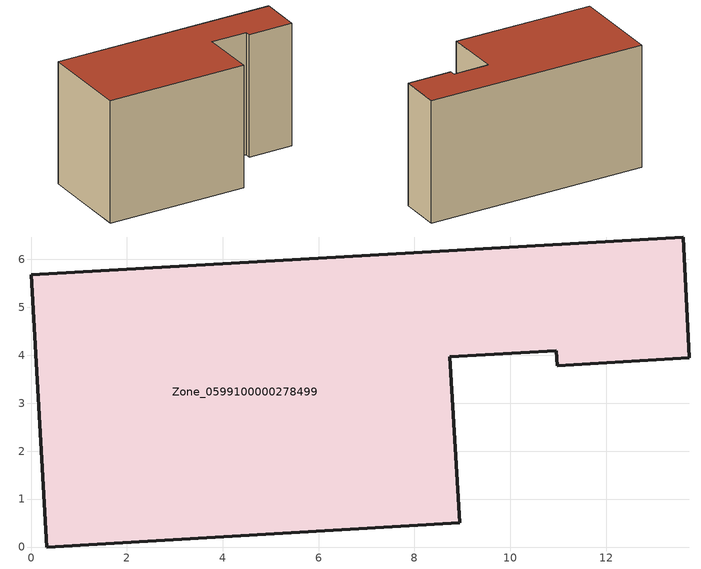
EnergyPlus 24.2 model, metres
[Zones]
Zone_0599100000278499
 floor ground (C_G): 13.61,6.47 13.74,3.95 10.98,3.78 10.96,4.1 8.74,3.97 8.95,0.51 0.33,0 0,5.68 z0
 wall outside (C_F): 0.33,0 8.95,0.51 8.74,3.97 10.96,4.1 10.98,3.78 13.74,3.95 13.61,6.47 0,5.68 0.33,0 z0:7.61
 roof outside (C_R): 13.61,6.47 0,5.68 0.33,0 8.95,0.51 8.74,3.97 10.96,4.1 10.98,3.78 13.74,3.95 z7.61
[BUILDING]
Pand.0599100000278499: North Axis=0; Terrain=City; Loads Convergence Tolerance Value=0.04; Temperature Convergence Tolerance Value=0.4; Solar Distribution=FullExterior; Maximum Number of Warmup Days=25; Minimum Number of Warmup Days=1
[Site:Location]
Rotterdam.The.Hague.AP_ZH_NLD Design_Conditions: Latitude=51.96; Longitude=4.45; Time Zone=1; Elevation=-4.5
[SITE:GROUNDTEMPERATURE:BUILDINGSURFACE]
18, 18, 18, 18, 18, 18, 18, 18, 18, 18, 18, 18
[MATERIAL] Thermal Absorptance=0.9; Solar Absorptance=0.7; Visible Absorptance=0.7
Name | Roughness | Thickness | Conductivity | Density | Specific Heat
G.TC.1975-1991 | MediumSmooth | 0.15 | 0.288461 | 540 | 1210
F.TC.1975-1991 | Rough | 0.3 | 0.230769 | 1920 | 840
R.TC.1975-1991 | MediumRough | 0.2 | 0.153846 | 1500 | 1000
[CONSTRUCTION]
C_G: G.TC.1975-1991
C_F: F.TC.1975-1991
C_R: R.TC.1975-1991
[ZONE]
Zone_0599100000278499: Type=1; Multiplier=1; Ceiling Height=Autocalculate; Volume=Autocalculate; Floor Area=autocalculate; Part of Total Floor Area=Yes
[ZONEINFILTRATION:DESIGNFLOWRATE]
Infil_Zone_0599100000278499: Zone or ZoneList or Space or SpaceList=Zone_0599100000278499; Schedule=AlwaysOn; Design Flow Rate Calculation Method=Flow/Area; Flow Rate per Floor Area=0.003; Constant Term Coefficient=1; Temperature Term Coefficient=0; Velocity Term Coefficient=0; Velocity Squared Term Coefficient=0
[HVACTEMPLATE:ZONE:IDEALLOADSAIRSYSTEM]
Zone_0599100000278499: Maximum Heating Supply Air Temperature=50; Minimum Cooling Supply Air Temperature=13; Maximum Heating Supply Air Humidity Ratio=0.0156; Minimum Cooling Supply Air Humidity Ratio=0.0077; Heating Limit=NoLimit; Cooling Limit=NoLimit; Dehumidification Control Type=ConstantSensibleHeatRatio; Cooling Sensible Heat Ratio=0.7; Dehumidification Setpoint=60; Humidification Control Type=None; Humidification Setpoint=30; Outdoor Air Method=None; Outdoor Air Flow Rate per Person=0.00944; Outdoor Air Flow Rate per Zone Floor Area=0; Outdoor Air Flow Rate per Zone=0; Demand Controlled Ventilation Type=None; Outdoor Air Economizer Type=NoEconomizer; Heat Recovery Type=None; Sensible Heat Recovery Effectiveness=0.7; Latent Heat Recovery Effectiveness=0.65
[ZONECONTROL:THERMOSTAT]
ThermostatControl_Zone_0599100000278499: Zone or ZoneList=Zone_0599100000278499; Control Type Schedule=DualSetpointControlType; Control 1=Thermostat_Zone_0599100000278499; Temperature Difference Between Cutout And Setpoint=0
[THERMOSTATSETPOINT:DUALSETPOINT]
Thermostat_Zone_0599100000278499: Heating Setpoint Temperature Schedule=HeatingSetpoint_Zone_0599100000278499; Cooling Setpoint Temperature Schedule=CoolingSetpoint_Zone_0599100000278499
[SCHEDULE:COMPACT]
HeatingSetpoint_Zone_0599100000278499: Through: 12/31, For: AllDays, Until: 24:00, 21
CoolingSetpoint_Zone_0599100000278499: Through: 12/31, For: AllDays, Until: 24:00, 24
DualSetpointControlType: Through: 12/31, For: AllDays, Until: 24:00, 4
AlwaysOn: Through: 12/31, For: AllDays, Until: 24:00, 1
